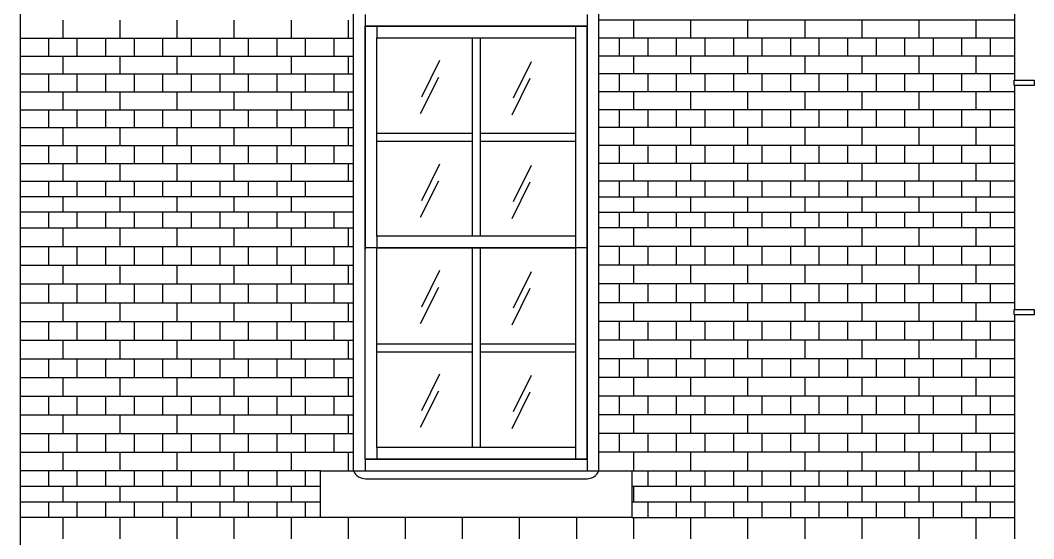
# Model space of a CAD drawing. Extents: x 138805 to 172445, y -129942 to -106182.
# Drawn here: x 144242 to 148149, y -120840 to -118841 of the extents above; entities that cross this region are included whole.
import ezdxf

# ---------------------------------------------------------------- set-up
doc = ezdxf.new("R2010")
doc.units = 0
doc.header["$LTSCALE"] = 50
doc.header["$MEASUREMENT"] = 0
for name, color, linetype in [('ele-3', 6, 'CONTINUOUS'), ('h', 5, 'CONTINUOUS'), ('HAT', 5, 'CONTINUOUS'), ('W-1', 3, 'CONTINUOUS'), ('WID', 4, 'CONTINUOUS')]:
    doc.layers.add(name, color=color, linetype=linetype)

msp = doc.modelspace()

# ---------------------------------------------------------------- linework, layer by layer
at = {"layer": 'ele-3'}
for p, q in [((144242.1, -119461.3), (145527.1, -119461.3)), ((144242.1, -119461.3), (145527.1, -119461.3)), ((148074.6, -119461.3), (146472.1, -119461.3)), ((145527.1, -119521.3), (144242.1, -119521.3)), ((146472.1, -119521.3), (148074.6, -119521.3)), ((145527.1, -119581.3), (144242.1, -119581.3)), ((146472.1, -119581.3), (148074.6, -119581.3)), ((144242.1, -119641.3), (145527.1, -119641.3)), ((144242.1, -119641.3), (145527.1, -119641.3)), ((148074.6, -119641.3), (146472.1, -119641.3)), ((145399.6, -120578.8), (144242.1, -120578.8)), ((145399.6, -120578.8), (144242.1, -120578.8)), ((146599.6, -120578.8), (148074.6, -120578.8)), ((145399.6, -120638.8), (144242.1, -120638.8)), ((148074.6, -120638.8), (146599.6, -120638.8)), ((145399.6, -120698.8), (144242.1, -120698.8)), ((148074.6, -120698.8), (146599.6, -120698.8)), ((145399.6, -120758.8), (144242.1, -120758.8)), ((145399.6, -120758.8), (144242.1, -120758.8)), ((146599.6, -120758.8), (148074.6, -120758.8))]:
    msp.add_line(p, q, dxfattribs=at)
for points in [[(148074.6, -118207.3), (148074.6, -119071.8)], [(148074.6, -119091.8), (148074.6, -119956.2)], [(144352.1, -119521.3), (144352.1, -119461.3)], [(144462.1, -119521.3), (144462.1, -119461.3)], [(144572.1, -119521.3), (144572.1, -119461.3)], [(144682.1, -119521.3), (144682.1, -119461.3)], [(144792.1, -119521.3), (144792.1, -119461.3)], [(144902.1, -119521.3), (144902.1, -119461.3)], [(145012.1, -119521.3), (145012.1, -119461.3)], [(145122.1, -119521.3), (145122.1, -119461.3)], [(145232.1, -119521.3), (145232.1, -119461.3)], [(145342.1, -119521.3), (145342.1, -119461.3)], [(146552.1, -119521.3), (146552.1, -119461.3)], [(146662.1, -119521.3), (146662.1, -119461.3)], [(146772.1, -119521.3), (146772.1, -119461.3)], [(146882.1, -119521.3), (146882.1, -119461.3)], [(146992.1, -119521.3), (146992.1, -119461.3)], [(147102.1, -119521.3), (147102.1, -119461.3)], [(147212.1, -119521.3), (147212.1, -119461.3)], [(147322.1, -119521.3), (147322.1, -119461.3)], [(147432.1, -119521.3), (147432.1, -119461.3)], [(147542.1, -119521.3), (147542.1, -119461.3)], [(147652.1, -119521.3), (147652.1, -119461.3)], [(147762.1, -119521.3), (147762.1, -119461.3)], [(147872.1, -119521.3), (147872.1, -119461.3)], [(147982.1, -119521.3), (147982.1, -119461.3)], [(144407.1, -119581.3), (144407.1, -119521.3)], [(144627.1, -119581.3), (144627.1, -119521.3)], [(144847.1, -119581.3), (144847.1, -119521.3)], [(145067.1, -119581.3), (145067.1, -119521.3)], [(145287.1, -119581.3), (145287.1, -119521.3)], [(146607.1, -119581.3), (146607.1, -119521.3)], [(146827.1, -119581.3), (146827.1, -119521.3)], [(147047.1, -119581.3), (147047.1, -119521.3)], [(147267.1, -119581.3), (147267.1, -119521.3)], [(147487.1, -119581.3), (147487.1, -119521.3)], [(147707.1, -119581.3), (147707.1, -119521.3)], [(147927.1, -119581.3), (147927.1, -119521.3)], [(144352.1, -119641.3), (144352.1, -119581.3)], [(144462.1, -119641.3), (144462.1, -119581.3)], [(144572.1, -119641.3), (144572.1, -119581.3)], [(144682.1, -119641.3), (144682.1, -119581.3)], [(144792.1, -119641.3), (144792.1, -119581.3)], [(144902.1, -119641.3), (144902.1, -119581.3)], [(145012.1, -119641.3), (145012.1, -119581.3)], [(145122.1, -119641.3), (145122.1, -119581.3)], [(145232.1, -119641.3), (145232.1, -119581.3)], [(145342.1, -119641.3), (145342.1, -119581.3)], [(145452.1, -119641.3), (145452.1, -119581.3)], [(146552.1, -119641.3), (146552.1, -119581.3)], [(146662.1, -119641.3), (146662.1, -119581.3)], [(146772.1, -119641.3), (146772.1, -119581.3)], [(146882.1, -119641.3), (146882.1, -119581.3)], [(146992.1, -119641.3), (146992.1, -119581.3)], [(147102.1, -119641.3), (147102.1, -119581.3)], [(147212.1, -119641.3), (147212.1, -119581.3)], [(147322.1, -119641.3), (147322.1, -119581.3)], [(147432.1, -119641.3), (147432.1, -119581.3)], [(147542.1, -119641.3), (147542.1, -119581.3)], [(147652.1, -119641.3), (147652.1, -119581.3)], [(147762.1, -119641.3), (147762.1, -119581.3)], [(147872.1, -119641.3), (147872.1, -119581.3)], [(147982.1, -119641.3), (147982.1, -119581.3)], [(148074.6, -119976.2), (148074.6, -120840.6)], [(144352.1, -120638.8), (144352.1, -120578.8)], [(144462.1, -120638.8), (144462.1, -120578.8)], [(144572.1, -120638.8), (144572.1, -120578.8)], [(144682.1, -120638.8), (144682.1, -120578.8)], [(144792.1, -120638.8), (144792.1, -120578.8)], [(144902.1, -120638.8), (144902.1, -120578.8)], [(145012.1, -120638.8), (145012.1, -120578.8)], [(145122.1, -120638.8), (145122.1, -120578.8)], [(145232.1, -120638.8), (145232.1, -120578.8)], [(145342.1, -120638.8), (145342.1, -120578.8)], [(146662.1, -120638.8), (146662.1, -120578.8)], [(146772.1, -120638.8), (146772.1, -120578.8)], [(146882.1, -120638.8), (146882.1, -120578.8)], [(146992.1, -120638.8), (146992.1, -120578.8)], [(147102.1, -120638.8), (147102.1, -120578.8)], [(147212.1, -120638.8), (147212.1, -120578.8)], [(147322.1, -120638.8), (147322.1, -120578.8)], [(147432.1, -120638.8), (147432.1, -120578.8)], [(147542.1, -120638.8), (147542.1, -120578.8)], [(147652.1, -120638.8), (147652.1, -120578.8)], [(147762.1, -120638.8), (147762.1, -120578.8)], [(147872.1, -120638.8), (147872.1, -120578.8)], [(147982.1, -120638.8), (147982.1, -120578.8)], [(144407.1, -120698.8), (144407.1, -120638.8)], [(144627.1, -120698.8), (144627.1, -120638.8)], [(144847.1, -120698.8), (144847.1, -120638.8)], [(145067.1, -120698.8), (145067.1, -120638.8)], [(145287.1, -120698.8), (145287.1, -120638.8)], [(146607.1, -120698.8), (146607.1, -120638.8)], [(146827.1, -120698.8), (146827.1, -120638.8)], [(147047.1, -120698.8), (147047.1, -120638.8)], [(147267.1, -120698.8), (147267.1, -120638.8)], [(147487.1, -120698.8), (147487.1, -120638.8)], [(147707.1, -120698.8), (147707.1, -120638.8)], [(147927.1, -120698.8), (147927.1, -120638.8)], [(144352.1, -120758.8), (144352.1, -120698.8)], [(144462.1, -120758.8), (144462.1, -120698.8)], [(144572.1, -120758.8), (144572.1, -120698.8)], [(144682.1, -120758.8), (144682.1, -120698.8)], [(144792.1, -120758.8), (144792.1, -120698.8)], [(144902.1, -120758.8), (144902.1, -120698.8)], [(145012.1, -120758.8), (145012.1, -120698.8)], [(145122.1, -120758.8), (145122.1, -120698.8)], [(145232.1, -120758.8), (145232.1, -120698.8)], [(145342.1, -120758.8), (145342.1, -120698.8)], [(146662.1, -120758.8), (146662.1, -120698.8)], [(146772.1, -120758.8), (146772.1, -120698.8)], [(146882.1, -120758.8), (146882.1, -120698.8)], [(146992.1, -120758.8), (146992.1, -120698.8)], [(147102.1, -120758.8), (147102.1, -120698.8)], [(147212.1, -120758.8), (147212.1, -120698.8)], [(147322.1, -120758.8), (147322.1, -120698.8)], [(147432.1, -120758.8), (147432.1, -120698.8)], [(147542.1, -120758.8), (147542.1, -120698.8)], [(147652.1, -120758.8), (147652.1, -120698.8)], [(147762.1, -120758.8), (147762.1, -120698.8)], [(147872.1, -120758.8), (147872.1, -120698.8)], [(147982.1, -120758.8), (147982.1, -120698.8)]]:
    msp.add_lwpolyline(points, dxfattribs=at)
at = {"layer": 'h'}
for p, q in [((148074.6, -118840.6), (146472.1, -118840.6)), ((144242.1, -118909.6), (145527.1, -118909.6)), ((148074.6, -118909.6), (146472.1, -118909.6)), ((144242.1, -118978.6), (145527.1, -118978.6)), ((148074.6, -118978.6), (146472.1, -118978.6)), ((145858.5, -118996), (145788.9, -119136.7)), ((146211.4, -119000.4), (146141.8, -119141.1)), ((144242.1, -119047.5), (145527.1, -119047.5)), ((145853.7, -119060.8), (145784.1, -119201.5)), ((146206.7, -119065.3), (146137.1, -119206)), ((148074.6, -119047.5), (146472.1, -119047.5)), ((144242.1, -119116.5), (145527.1, -119116.5)), ((148074.6, -119116.5), (146472.1, -119116.5)), ((144242.1, -119185.5), (145527.1, -119185.5)), ((148074.6, -119185.5), (146472.1, -119185.5)), ((144242.1, -119254.4), (145527.1, -119254.4)), ((148074.6, -119254.4), (146472.1, -119254.4)), ((144242.1, -119323.4), (145527.1, -119323.4)), ((148074.6, -119323.4), (146472.1, -119323.4)), ((144242.1, -119392.4), (145527.1, -119392.4)), ((145858.5, -119396), (145788.9, -119536.7)), ((146211.4, -119400.4), (146141.8, -119541.1)), ((148074.6, -119392.4), (146472.1, -119392.4)), ((145853.7, -119460.8), (145784.1, -119601.5)), ((146206.7, -119465.3), (146137.1, -119606)), ((144242.1, -119713.5), (145527.1, -119713.5)), ((148074.6, -119713.5), (146472.1, -119713.5)), ((144242.1, -119785.6), (145527.1, -119785.6)), ((145858.5, -119806), (145788.9, -119946.7)), ((146211.4, -119810.4), (146141.8, -119951.1)), ((148074.6, -119785.6), (146472.1, -119785.6)), ((144242.1, -119857.7), (145527.1, -119857.7)), ((145853.7, -119870.8), (145784.1, -120011.5)), ((146206.7, -119875.3), (146137.1, -120016)), ((148074.6, -119857.7), (146472.1, -119857.7)), ((144242.1, -119929.8), (145527.1, -119929.8)), ((148074.6, -119929.8), (146472.1, -119929.8)), ((144242.1, -120001.9), (145527.1, -120001.9)), ((148074.6, -120001.9), (146472.1, -120001.9)), ((144242.1, -120074), (145527.1, -120074)), ((148074.6, -120074), (146472.1, -120074)), ((144242.1, -120146.1), (145527.1, -120146.1)), ((148074.6, -120146.1), (146472.1, -120146.1)), ((144242.1, -120218.2), (145527.1, -120218.2)), ((145858.5, -120206), (145788.9, -120346.7)), ((146211.4, -120210.4), (146141.8, -120351.1)), ((148074.6, -120218.2), (146472.1, -120218.2)), ((145853.7, -120270.8), (145784.1, -120411.5)), ((146206.7, -120275.3), (146137.1, -120416)), ((144242.1, -120290.3), (145527.1, -120290.3)), ((148074.6, -120290.3), (146472.1, -120290.3)), ((144242.1, -120362.4), (145527.1, -120362.4)), ((148074.6, -120362.4), (146472.1, -120362.4)), ((144242.1, -120434.6), (145527.1, -120434.6)), ((148074.6, -120434.6), (146472.1, -120434.6)), ((144242.1, -120506.7), (145527.1, -120506.7)), ((148074.6, -120506.7), (146472.1, -120506.7))]:
    msp.add_line(p, q, dxfattribs=at)
for points in [[(144407.1, -118909.6), (144407.1, -118840.6)], [(144627.1, -118909.6), (144627.1, -118840.6)], [(144847.1, -118909.6), (144847.1, -118840.6)], [(145067.1, -118909.6), (145067.1, -118840.6)], [(145287.1, -118909.6), (145287.1, -118840.6)], [(145507.1, -118909.6), (145507.1, -118840.6)], [(146607.1, -118909.6), (146607.1, -118840.6)], [(146827.1, -118909.6), (146827.1, -118840.6)], [(147047.1, -118909.6), (147047.1, -118840.6)], [(147267.1, -118909.6), (147267.1, -118840.6)], [(147487.1, -118909.6), (147487.1, -118840.6)], [(147707.1, -118909.6), (147707.1, -118840.6)], [(147927.1, -118909.6), (147927.1, -118840.6)], [(144352.1, -118978.6), (144352.1, -118909.6)], [(144462.1, -118978.6), (144462.1, -118909.6)], [(144572.1, -118978.6), (144572.1, -118909.6)], [(144682.1, -118978.6), (144682.1, -118909.6)], [(144792.1, -118978.6), (144792.1, -118909.6)], [(144902.1, -118978.6), (144902.1, -118909.6)], [(145012.1, -118978.6), (145012.1, -118909.6)], [(145122.1, -118978.6), (145122.1, -118909.6)], [(145232.1, -118978.6), (145232.1, -118909.6)], [(145342.1, -118978.6), (145342.1, -118909.6)], [(145452.1, -118978.6), (145452.1, -118909.6)], [(146552.1, -118978.6), (146552.1, -118909.6)], [(146662.1, -118978.6), (146662.1, -118909.6)], [(146772.1, -118978.6), (146772.1, -118909.6)], [(146882.1, -118978.6), (146882.1, -118909.6)], [(146992.1, -118978.6), (146992.1, -118909.6)], [(147102.1, -118978.6), (147102.1, -118909.6)], [(147212.1, -118978.6), (147212.1, -118909.6)], [(147322.1, -118978.6), (147322.1, -118909.6)], [(147432.1, -118978.6), (147432.1, -118909.6)], [(147542.1, -118978.6), (147542.1, -118909.6)], [(147652.1, -118978.6), (147652.1, -118909.6)], [(147762.1, -118978.6), (147762.1, -118909.6)], [(147872.1, -118978.6), (147872.1, -118909.6)], [(147982.1, -118978.6), (147982.1, -118909.6)], [(144407.1, -119047.5), (144407.1, -118978.6)], [(144627.1, -119047.5), (144627.1, -118978.6)], [(144847.1, -119047.5), (144847.1, -118978.6)], [(145067.1, -119047.5), (145067.1, -118978.6)], [(145287.1, -119047.5), (145287.1, -118978.6)], [(145507.1, -119047.5), (145507.1, -118978.6)], [(146607.1, -119047.5), (146607.1, -118978.6)], [(146827.1, -119047.5), (146827.1, -118978.6)], [(147047.1, -119047.5), (147047.1, -118978.6)], [(147267.1, -119047.5), (147267.1, -118978.6)], [(147487.1, -119047.5), (147487.1, -118978.6)], [(147707.1, -119047.5), (147707.1, -118978.6)], [(147927.1, -119047.5), (147927.1, -118978.6)], [(144352.1, -119116.5), (144352.1, -119047.5)], [(144462.1, -119116.5), (144462.1, -119047.5)], [(144572.1, -119116.5), (144572.1, -119047.5)], [(144682.1, -119116.5), (144682.1, -119047.5)], [(144792.1, -119116.5), (144792.1, -119047.5)], [(144902.1, -119116.5), (144902.1, -119047.5)], [(145012.1, -119116.5), (145012.1, -119047.5)], [(145122.1, -119116.5), (145122.1, -119047.5)], [(145232.1, -119116.5), (145232.1, -119047.5)], [(145342.1, -119116.5), (145342.1, -119047.5)], [(145452.1, -119116.5), (145452.1, -119047.5)], [(146552.1, -119116.5), (146552.1, -119047.5)], [(146662.1, -119116.5), (146662.1, -119047.5)], [(146772.1, -119116.5), (146772.1, -119047.5)], [(146882.1, -119116.5), (146882.1, -119047.5)], [(146992.1, -119116.5), (146992.1, -119047.5)], [(147102.1, -119116.5), (147102.1, -119047.5)], [(147212.1, -119116.5), (147212.1, -119047.5)], [(147322.1, -119116.5), (147322.1, -119047.5)], [(147432.1, -119116.5), (147432.1, -119047.5)], [(147542.1, -119116.5), (147542.1, -119047.5)], [(147652.1, -119116.5), (147652.1, -119047.5)], [(147762.1, -119116.5), (147762.1, -119047.5)], [(147872.1, -119116.5), (147872.1, -119047.5)], [(147982.1, -119116.5), (147982.1, -119047.5)], [(144407.1, -119185.5), (144407.1, -119116.5)], [(144627.1, -119185.5), (144627.1, -119116.5)], [(144847.1, -119185.5), (144847.1, -119116.5)], [(145067.1, -119185.5), (145067.1, -119116.5)], [(145287.1, -119185.5), (145287.1, -119116.5)], [(145507.1, -119185.5), (145507.1, -119116.5)], [(146607.1, -119185.5), (146607.1, -119116.5)], [(146827.1, -119185.5), (146827.1, -119116.5)], [(147047.1, -119185.5), (147047.1, -119116.5)], [(147267.1, -119185.5), (147267.1, -119116.5)], [(147487.1, -119185.5), (147487.1, -119116.5)], [(147707.1, -119185.5), (147707.1, -119116.5)], [(147927.1, -119185.5), (147927.1, -119116.5)], [(144352.1, -119254.4), (144352.1, -119185.5)], [(144462.1, -119254.4), (144462.1, -119185.5)], [(144572.1, -119254.4), (144572.1, -119185.5)], [(144682.1, -119254.4), (144682.1, -119185.5)], [(144792.1, -119254.4), (144792.1, -119185.5)], [(144902.1, -119254.4), (144902.1, -119185.5)], [(145012.1, -119254.4), (145012.1, -119185.5)], [(145122.1, -119254.4), (145122.1, -119185.5)], [(145232.1, -119254.4), (145232.1, -119185.5)], [(145342.1, -119254.4), (145342.1, -119185.5)], [(145452.1, -119254.4), (145452.1, -119185.5)], [(146552.1, -119254.4), (146552.1, -119185.5)], [(146662.1, -119254.4), (146662.1, -119185.5)], [(146772.1, -119254.4), (146772.1, -119185.5)], [(146882.1, -119254.4), (146882.1, -119185.5)], [(146992.1, -119254.4), (146992.1, -119185.5)], [(147102.1, -119254.4), (147102.1, -119185.5)], [(147212.1, -119254.4), (147212.1, -119185.5)], [(147322.1, -119254.4), (147322.1, -119185.5)], [(147432.1, -119254.4), (147432.1, -119185.5)], [(147542.1, -119254.4), (147542.1, -119185.5)], [(147652.1, -119254.4), (147652.1, -119185.5)], [(147762.1, -119254.4), (147762.1, -119185.5)], [(147872.1, -119254.4), (147872.1, -119185.5)], [(147982.1, -119254.4), (147982.1, -119185.5)], [(144407.1, -119323.4), (144407.1, -119254.4)], [(144627.1, -119323.4), (144627.1, -119254.4)], [(144847.1, -119323.4), (144847.1, -119254.4)], [(145067.1, -119323.4), (145067.1, -119254.4)], [(145287.1, -119323.4), (145287.1, -119254.4)], [(145507.1, -119323.4), (145507.1, -119254.4)], [(146607.1, -119323.4), (146607.1, -119254.4)], [(146827.1, -119323.4), (146827.1, -119254.4)], [(147047.1, -119323.4), (147047.1, -119254.4)], [(147267.1, -119323.4), (147267.1, -119254.4)], [(147487.1, -119323.4), (147487.1, -119254.4)], [(147707.1, -119323.4), (147707.1, -119254.4)], [(147927.1, -119323.4), (147927.1, -119254.4)], [(144352.1, -119392.4), (144352.1, -119323.4)], [(144462.1, -119392.4), (144462.1, -119323.4)], [(144572.1, -119392.4), (144572.1, -119323.4)], [(144682.1, -119392.4), (144682.1, -119323.4)], [(144792.1, -119392.4), (144792.1, -119323.4)], [(144902.1, -119392.4), (144902.1, -119323.4)], [(145012.1, -119392.4), (145012.1, -119323.4)], [(145122.1, -119392.4), (145122.1, -119323.4)], [(145232.1, -119392.4), (145232.1, -119323.4)], [(145342.1, -119392.4), (145342.1, -119323.4)], [(145452.1, -119392.4), (145452.1, -119323.4)], [(146552.1, -119392.4), (146552.1, -119323.4)], [(146662.1, -119392.4), (146662.1, -119323.4)], [(146772.1, -119392.4), (146772.1, -119323.4)], [(146882.1, -119392.4), (146882.1, -119323.4)], [(146992.1, -119392.4), (146992.1, -119323.4)], [(147102.1, -119392.4), (147102.1, -119323.4)], [(147212.1, -119392.4), (147212.1, -119323.4)], [(147322.1, -119392.4), (147322.1, -119323.4)], [(147432.1, -119392.4), (147432.1, -119323.4)], [(147542.1, -119392.4), (147542.1, -119323.4)], [(147652.1, -119392.4), (147652.1, -119323.4)], [(147762.1, -119392.4), (147762.1, -119323.4)], [(147872.1, -119392.4), (147872.1, -119323.4)], [(147982.1, -119392.4), (147982.1, -119323.4)], [(144407.1, -119461.3), (144407.1, -119392.4)], [(144627.1, -119461.3), (144627.1, -119392.4)], [(144847.1, -119461.3), (144847.1, -119392.4)], [(145067.1, -119461.3), (145067.1, -119392.4)], [(145287.1, -119461.3), (145287.1, -119392.4)], [(145507.1, -119461.3), (145507.1, -119392.4)], [(146607.1, -119461.3), (146607.1, -119392.4)], [(146827.1, -119461.3), (146827.1, -119392.4)], [(147047.1, -119461.3), (147047.1, -119392.4)], [(147267.1, -119461.3), (147267.1, -119392.4)], [(147487.1, -119461.3), (147487.1, -119392.4)], [(147707.1, -119461.3), (147707.1, -119392.4)], [(147927.1, -119461.3), (147927.1, -119392.4)], [(144407.1, -119713.5), (144407.1, -119641.3)], [(144627.1, -119713.5), (144627.1, -119641.3)], [(144847.1, -119713.5), (144847.1, -119641.3)], [(145067.1, -119713.5), (145067.1, -119641.3)], [(145287.1, -119713.5), (145287.1, -119641.3)], [(145507.1, -119713.5), (145507.1, -119641.3)], [(146607.1, -119713.5), (146607.1, -119641.3)], [(146827.1, -119713.5), (146827.1, -119641.3)], [(147047.1, -119713.5), (147047.1, -119641.3)], [(147267.1, -119713.5), (147267.1, -119641.3)], [(147487.1, -119713.5), (147487.1, -119641.3)], [(147707.1, -119713.5), (147707.1, -119641.3)], [(147927.1, -119713.5), (147927.1, -119641.3)], [(144352.1, -119785.6), (144352.1, -119713.5)], [(144462.1, -119785.6), (144462.1, -119713.5)], [(144572.1, -119785.6), (144572.1, -119713.5)], [(144682.1, -119785.6), (144682.1, -119713.5)], [(144792.1, -119785.6), (144792.1, -119713.5)], [(144902.1, -119785.6), (144902.1, -119713.5)], [(145012.1, -119785.6), (145012.1, -119713.5)], [(145122.1, -119785.6), (145122.1, -119713.5)], [(145232.1, -119785.6), (145232.1, -119713.5)], [(145342.1, -119785.6), (145342.1, -119713.5)], [(145452.1, -119785.6), (145452.1, -119713.5)], [(146552.1, -119785.6), (146552.1, -119713.5)], [(146662.1, -119785.6), (146662.1, -119713.5)], [(146772.1, -119785.6), (146772.1, -119713.5)], [(146882.1, -119785.6), (146882.1, -119713.5)], [(146992.1, -119785.6), (146992.1, -119713.5)], [(147102.1, -119785.6), (147102.1, -119713.5)], [(147212.1, -119785.6), (147212.1, -119713.5)], [(147322.1, -119785.6), (147322.1, -119713.5)], [(147432.1, -119785.6), (147432.1, -119713.5)], [(147542.1, -119785.6), (147542.1, -119713.5)], [(147652.1, -119785.6), (147652.1, -119713.5)], [(147762.1, -119785.6), (147762.1, -119713.5)], [(147872.1, -119785.6), (147872.1, -119713.5)], [(147982.1, -119785.6), (147982.1, -119713.5)], [(144407.1, -119857.7), (144407.1, -119785.6)], [(144627.1, -119857.7), (144627.1, -119785.6)], [(144847.1, -119857.7), (144847.1, -119785.6)], [(145067.1, -119857.7), (145067.1, -119785.6)], [(145287.1, -119857.7), (145287.1, -119785.6)], [(145507.1, -119857.7), (145507.1, -119785.6)], [(146607.1, -119857.7), (146607.1, -119785.6)], [(146827.1, -119857.7), (146827.1, -119785.6)], [(147047.1, -119857.7), (147047.1, -119785.6)], [(147267.1, -119857.7), (147267.1, -119785.6)], [(147487.1, -119857.7), (147487.1, -119785.6)], [(147707.1, -119857.7), (147707.1, -119785.6)], [(147927.1, -119857.7), (147927.1, -119785.6)], [(144352.1, -119929.8), (144352.1, -119857.7)], [(144462.1, -119929.8), (144462.1, -119857.7)], [(144572.1, -119929.8), (144572.1, -119857.7)], [(144682.1, -119929.8), (144682.1, -119857.7)], [(144792.1, -119929.8), (144792.1, -119857.7)], [(144902.1, -119929.8), (144902.1, -119857.7)], [(145012.1, -119929.8), (145012.1, -119857.7)], [(145122.1, -119929.8), (145122.1, -119857.7)], [(145232.1, -119929.8), (145232.1, -119857.7)], [(145342.1, -119929.8), (145342.1, -119857.7)], [(145452.1, -119929.8), (145452.1, -119857.7)], [(146552.1, -119929.8), (146552.1, -119857.7)], [(146662.1, -119929.8), (146662.1, -119857.7)], [(146772.1, -119929.8), (146772.1, -119857.7)], [(146882.1, -119929.8), (146882.1, -119857.7)], [(146992.1, -119929.8), (146992.1, -119857.7)], [(147102.1, -119929.8), (147102.1, -119857.7)], [(147212.1, -119929.8), (147212.1, -119857.7)], [(147322.1, -119929.8), (147322.1, -119857.7)], [(147432.1, -119929.8), (147432.1, -119857.7)], [(147542.1, -119929.8), (147542.1, -119857.7)], [(147652.1, -119929.8), (147652.1, -119857.7)], [(147762.1, -119929.8), (147762.1, -119857.7)], [(147872.1, -119929.8), (147872.1, -119857.7)], [(147982.1, -119929.8), (147982.1, -119857.7)], [(144407.1, -120001.9), (144407.1, -119929.8)], [(144627.1, -120001.9), (144627.1, -119929.8)], [(144847.1, -120001.9), (144847.1, -119929.8)], [(145067.1, -120001.9), (145067.1, -119929.8)], [(145287.1, -120001.9), (145287.1, -119929.8)], [(145507.1, -120001.9), (145507.1, -119929.8)], [(146607.1, -120001.9), (146607.1, -119929.8)], [(146827.1, -120001.9), (146827.1, -119929.8)], [(147047.1, -120001.9), (147047.1, -119929.8)], [(147267.1, -120001.9), (147267.1, -119929.8)], [(147487.1, -120001.9), (147487.1, -119929.8)], [(147707.1, -120001.9), (147707.1, -119929.8)], [(147927.1, -120001.9), (147927.1, -119929.8)], [(144352.1, -120074), (144352.1, -120001.9)], [(144462.1, -120074), (144462.1, -120001.9)], [(144572.1, -120074), (144572.1, -120001.9)], [(144682.1, -120074), (144682.1, -120001.9)], [(144792.1, -120074), (144792.1, -120001.9)], [(144902.1, -120074), (144902.1, -120001.9)], [(145012.1, -120074), (145012.1, -120001.9)], [(145122.1, -120074), (145122.1, -120001.9)], [(145232.1, -120074), (145232.1, -120001.9)], [(145342.1, -120074), (145342.1, -120001.9)], [(145452.1, -120074), (145452.1, -120001.9)], [(146552.1, -120074), (146552.1, -120001.9)], [(146662.1, -120074), (146662.1, -120001.9)], [(146772.1, -120074), (146772.1, -120001.9)], [(146882.1, -120074), (146882.1, -120001.9)], [(146992.1, -120074), (146992.1, -120001.9)], [(147102.1, -120074), (147102.1, -120001.9)], [(147212.1, -120074), (147212.1, -120001.9)], [(147322.1, -120074), (147322.1, -120001.9)], [(147432.1, -120074), (147432.1, -120001.9)], [(147542.1, -120074), (147542.1, -120001.9)], [(147652.1, -120074), (147652.1, -120001.9)], [(147762.1, -120074), (147762.1, -120001.9)], [(147872.1, -120074), (147872.1, -120001.9)], [(147982.1, -120074), (147982.1, -120001.9)], [(144407.1, -120146.1), (144407.1, -120074)], [(144627.1, -120146.1), (144627.1, -120074)], [(144847.1, -120146.1), (144847.1, -120074)], [(145067.1, -120146.1), (145067.1, -120074)], [(145287.1, -120146.1), (145287.1, -120074)], [(145507.1, -120146.1), (145507.1, -120074)], [(146607.1, -120146.1), (146607.1, -120074)], [(146827.1, -120146.1), (146827.1, -120074)], [(147047.1, -120146.1), (147047.1, -120074)], [(147267.1, -120146.1), (147267.1, -120074)], [(147487.1, -120146.1), (147487.1, -120074)], [(147707.1, -120146.1), (147707.1, -120074)], [(147927.1, -120146.1), (147927.1, -120074)], [(144352.1, -120218.2), (144352.1, -120146.1)], [(144462.1, -120218.2), (144462.1, -120146.1)], [(144572.1, -120218.2), (144572.1, -120146.1)], [(144682.1, -120218.2), (144682.1, -120146.1)], [(144792.1, -120218.2), (144792.1, -120146.1)], [(144902.1, -120218.2), (144902.1, -120146.1)], [(145012.1, -120218.2), (145012.1, -120146.1)], [(145122.1, -120218.2), (145122.1, -120146.1)], [(145232.1, -120218.2), (145232.1, -120146.1)], [(145342.1, -120218.2), (145342.1, -120146.1)], [(145452.1, -120218.2), (145452.1, -120146.1)], [(146552.1, -120218.2), (146552.1, -120146.1)], [(146662.1, -120218.2), (146662.1, -120146.1)], [(146772.1, -120218.2), (146772.1, -120146.1)], [(146882.1, -120218.2), (146882.1, -120146.1)], [(146992.1, -120218.2), (146992.1, -120146.1)], [(147102.1, -120218.2), (147102.1, -120146.1)], [(147212.1, -120218.2), (147212.1, -120146.1)], [(147322.1, -120218.2), (147322.1, -120146.1)], [(147432.1, -120218.2), (147432.1, -120146.1)], [(147542.1, -120218.2), (147542.1, -120146.1)], [(147652.1, -120218.2), (147652.1, -120146.1)], [(147762.1, -120218.2), (147762.1, -120146.1)], [(147872.1, -120218.2), (147872.1, -120146.1)], [(147982.1, -120218.2), (147982.1, -120146.1)], [(144407.1, -120290.3), (144407.1, -120218.2)], [(144627.1, -120290.3), (144627.1, -120218.2)], [(144847.1, -120290.3), (144847.1, -120218.2)], [(145067.1, -120290.3), (145067.1, -120218.2)], [(145287.1, -120290.3), (145287.1, -120218.2)], [(145507.1, -120290.3), (145507.1, -120218.2)], [(146607.1, -120290.3), (146607.1, -120218.2)], [(146827.1, -120290.3), (146827.1, -120218.2)], [(147047.1, -120290.3), (147047.1, -120218.2)], [(147267.1, -120290.3), (147267.1, -120218.2)], [(147487.1, -120290.3), (147487.1, -120218.2)], [(147707.1, -120290.3), (147707.1, -120218.2)], [(147927.1, -120290.3), (147927.1, -120218.2)], [(144352.1, -120362.4), (144352.1, -120290.3)], [(144462.1, -120362.4), (144462.1, -120290.3)], [(144572.1, -120362.4), (144572.1, -120290.3)], [(144682.1, -120362.4), (144682.1, -120290.3)], [(144792.1, -120362.4), (144792.1, -120290.3)], [(144902.1, -120362.4), (144902.1, -120290.3)], [(145012.1, -120362.4), (145012.1, -120290.3)], [(145122.1, -120362.4), (145122.1, -120290.3)], [(145232.1, -120362.4), (145232.1, -120290.3)], [(145342.1, -120362.4), (145342.1, -120290.3)], [(145452.1, -120362.4), (145452.1, -120290.3)], [(146552.1, -120362.4), (146552.1, -120290.3)], [(146662.1, -120362.4), (146662.1, -120290.3)], [(146772.1, -120362.4), (146772.1, -120290.3)], [(146882.1, -120362.4), (146882.1, -120290.3)], [(146992.1, -120362.4), (146992.1, -120290.3)], [(147102.1, -120362.4), (147102.1, -120290.3)], [(147212.1, -120362.4), (147212.1, -120290.3)], [(147322.1, -120362.4), (147322.1, -120290.3)], [(147432.1, -120362.4), (147432.1, -120290.3)], [(147542.1, -120362.4), (147542.1, -120290.3)], [(147652.1, -120362.4), (147652.1, -120290.3)], [(147762.1, -120362.4), (147762.1, -120290.3)], [(147872.1, -120362.4), (147872.1, -120290.3)], [(147982.1, -120362.4), (147982.1, -120290.3)], [(144407.1, -120434.6), (144407.1, -120362.4)], [(144627.1, -120434.6), (144627.1, -120362.4)], [(144847.1, -120434.6), (144847.1, -120362.4)], [(145067.1, -120434.6), (145067.1, -120362.4)], [(145287.1, -120434.6), (145287.1, -120362.4)], [(145507.1, -120434.6), (145507.1, -120362.4)], [(146607.1, -120434.6), (146607.1, -120362.4)], [(146827.1, -120434.6), (146827.1, -120362.4)], [(147047.1, -120434.6), (147047.1, -120362.4)], [(147267.1, -120434.6), (147267.1, -120362.4)], [(147487.1, -120434.6), (147487.1, -120362.4)], [(147707.1, -120434.6), (147707.1, -120362.4)], [(147927.1, -120434.6), (147927.1, -120362.4)], [(144352.1, -120506.7), (144352.1, -120434.6)], [(144462.1, -120506.7), (144462.1, -120434.6)], [(144572.1, -120506.7), (144572.1, -120434.6)], [(144682.1, -120506.7), (144682.1, -120434.6)], [(144792.1, -120506.7), (144792.1, -120434.6)], [(144902.1, -120506.7), (144902.1, -120434.6)], [(145012.1, -120506.7), (145012.1, -120434.6)], [(145122.1, -120506.7), (145122.1, -120434.6)], [(145232.1, -120506.7), (145232.1, -120434.6)], [(145342.1, -120506.7), (145342.1, -120434.6)], [(145452.1, -120506.7), (145452.1, -120434.6)], [(146552.1, -120506.7), (146552.1, -120434.6)], [(146662.1, -120506.7), (146662.1, -120434.6)], [(146772.1, -120506.7), (146772.1, -120434.6)], [(146882.1, -120506.7), (146882.1, -120434.6)], [(146992.1, -120506.7), (146992.1, -120434.6)], [(147102.1, -120506.7), (147102.1, -120434.6)], [(147212.1, -120506.7), (147212.1, -120434.6)], [(147322.1, -120506.7), (147322.1, -120434.6)], [(147432.1, -120506.7), (147432.1, -120434.6)], [(147542.1, -120506.7), (147542.1, -120434.6)], [(147652.1, -120506.7), (147652.1, -120434.6)], [(147762.1, -120506.7), (147762.1, -120434.6)], [(147872.1, -120506.7), (147872.1, -120434.6)], [(147982.1, -120506.7), (147982.1, -120434.6)], [(144407.1, -120578.8), (144407.1, -120506.7)], [(144627.1, -120578.8), (144627.1, -120506.7)], [(144847.1, -120578.8), (144847.1, -120506.7)], [(145067.1, -120578.8), (145067.1, -120506.7)], [(145287.1, -120578.8), (145287.1, -120506.7)], [(145507.1, -120578.8), (145507.1, -120506.7)], [(146607.1, -120578.8), (146607.1, -120506.7)], [(146827.1, -120578.8), (146827.1, -120506.7)], [(147047.1, -120578.8), (147047.1, -120506.7)], [(147267.1, -120578.8), (147267.1, -120506.7)], [(147487.1, -120578.8), (147487.1, -120506.7)], [(147707.1, -120578.8), (147707.1, -120506.7)], [(147927.1, -120578.8), (147927.1, -120506.7)], [(144407.1, -120840.1), (144407.1, -120758.8)], [(144627.1, -120840.1), (144627.1, -120758.8)], [(144847.1, -120840.1), (144847.1, -120758.8)], [(145067.1, -120840.1), (145067.1, -120758.8)], [(145287.1, -120840.1), (145287.1, -120758.8)], [(145507.1, -120840.1), (145507.1, -120758.8)], [(145727.1, -120840.1), (145727.1, -120758.8)], [(145947.1, -120840.1), (145947.1, -120758.8)], [(146167.1, -120840.1), (146167.1, -120758.8)], [(146387.1, -120840.1), (146387.1, -120758.8)], [(146607.1, -120840.1), (146607.1, -120758.8)], [(146827.1, -120840.1), (146827.1, -120758.8)], [(147047.1, -120840.1), (147047.1, -120758.8)], [(147267.1, -120840.1), (147267.1, -120758.8)], [(147487.1, -120840.1), (147487.1, -120758.8)], [(147707.1, -120840.1), (147707.1, -120758.8)], [(147927.1, -120840.1), (147927.1, -120758.8)]]:
    msp.add_lwpolyline(points, dxfattribs=at)
at = {"layer": 'HAT'}
for p, q in [((145572.1, -118818.8), (145572.1, -118863.8)), ((146427.1, -118818.8), (146427.1, -118863.8)), ((145617.1, -118863.8), (145617.1, -118908.8)), ((146382.1, -118863.8), (146382.1, -118908.8)), ((145617.1, -119673.8), (145617.1, -119718.8)), ((146382.1, -119673.8), (146382.1, -119718.8)), ((145617.1, -120488.8), (145617.1, -120533.8)), ((146382.1, -120488.8), (146382.1, -120533.8)), ((145572.1, -120533.8), (145572.1, -120578.8)), ((146427.1, -120533.8), (146427.1, -120578.8))]:
    msp.add_line(p, q, dxfattribs=at)
at = {"layer": 'W-1'}
msp.add_lwpolyline([(144242.1, -117111.3), (144242.1, -121996.3)], dxfattribs=at)
at = {"layer": 'WID'}
for p, q in [((145527.1, -120578.8), (145527.1, -118573.8)), ((146472.1, -120578.8), (146472.1, -118573.8)), ((145984.6, -118908.8), (145984.6, -119673.8)), ((146014.6, -118908.8), (146014.6, -119673.8)), ((145572.1, -120533.8), (145572.1, -118987.9)), ((146427.1, -120533.8), (146427.1, -118987.9)), ((145617.1, -119276.3), (145984.6, -119276.3)), ((146014.6, -119276.3), (146382.1, -119276.3)), ((145617.1, -119306.3), (145984.6, -119306.3)), ((146014.6, -119306.3), (146382.1, -119306.3)), ((145984.6, -119718.8), (145984.6, -120488.8)), ((146014.6, -119718.8), (146014.6, -120488.8)), ((145617.1, -120088.8), (145984.6, -120088.8)), ((145617.1, -120118.8), (145984.6, -120118.8)), ((146014.6, -120088.8), (146382.1, -120088.8)), ((146014.6, -120118.8), (146382.1, -120118.8)), ((145572.1, -120533.8), (146427.1, -120533.8)), ((145527.1, -120578.8), (146472.1, -120578.8)), ((145573.3, -120608.8), (146427.9, -120608.8))]:
    msp.add_line(p, q, dxfattribs=at)
for points in [[(146427.1, -119723.8), (146427.1, -118863.8), (145572.1, -118863.8), (145572.1, -119723.8)], [(146427.1, -119673.8), (146427.1, -120533.8), (145572.1, -120533.8), (145572.1, -119673.8)]]:
    msp.add_lwpolyline(points, dxfattribs=at)
for points in [[(146427.1, -119718.8), (145572.1, -119718.8), (145572.1, -118863.8), (146427.1, -118863.8)], [(146382.1, -119673.8), (145617.1, -119673.8), (145617.1, -118908.8), (146382.1, -118908.8)], [(148073.6, -119071.8), (148150.6, -119071.8), (148150.6, -119091.8), (148073.6, -119091.8)], [(146382.1, -120488.8), (145617.1, -120488.8), (145617.1, -119718.8), (146382.1, -119718.8)], [(148073.6, -119956.2), (148150.6, -119956.2), (148150.6, -119976.2), (148073.6, -119976.2)], [(145399.6, -120578.8), (146599.6, -120578.8), (146599.6, -120758.8), (145399.6, -120758.8)]]:
    msp.add_lwpolyline(points, close=True, dxfattribs=at)
for centre, start, end in [((145572.4, -120559.7), 202.8572, 271.1334), ((146426.9, -120559.7), 268.8666, 337.1428)]:
    msp.add_arc(centre, 49.1, start, end, dxfattribs=at)

doc.saveas('drawing.dxf')
